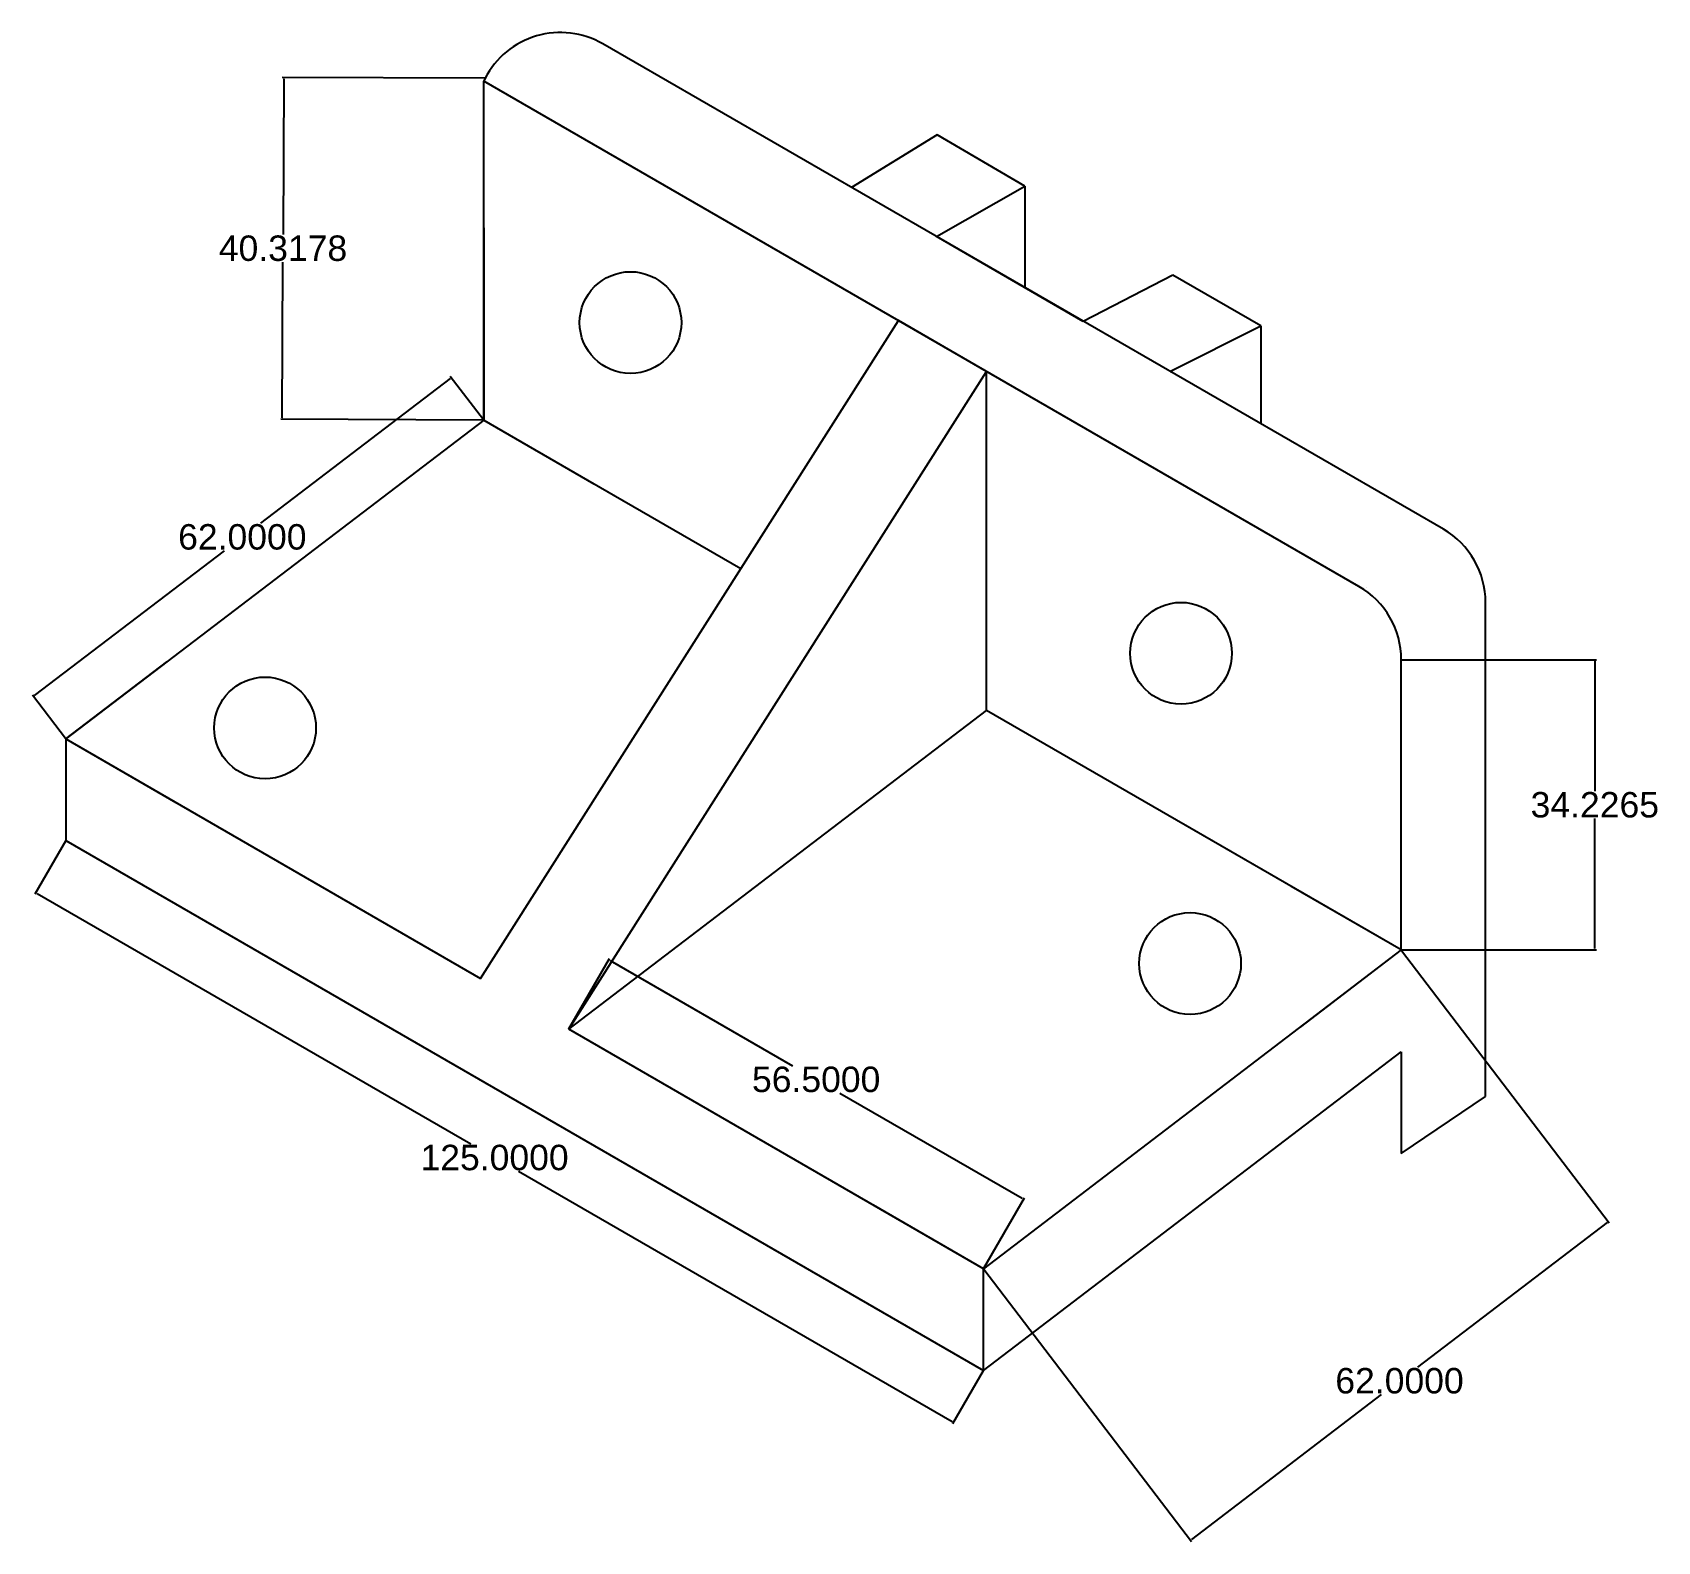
# Model space of a CAD drawing. Header units: inches. Extents: x -2 to 189, y 45 to 223.
import ezdxf

# ---------------------------------------------------------------- set-up
doc = ezdxf.new("R2010")
doc.units = ezdxf.units.IN
doc.header["$MEASUREMENT"] = 0
doc.styles.get("Standard").update_dxf_attribs({"font": 'arial.ttf'})
doc.dimstyles.get("Standard").update_dxf_attribs({"dimtxt": 3, "dimasz": 0.18, "dimexe": 0.18, "dimexo": 0.0625, "dimgap": 0.09, "dimtad": 0, "dimtih": 1, "dimtoh": 1, "dimdec": 4, "dimzin": 0, "dimdsep": 46, "dimtxsty": 'Standard', "dimcen": 0.09, "dimadec": 0, "dimazin": 0, "dimtfac": 1, "dimtdec": 4, "dimtofl": 0, "dimtmove": 0, "dimatfit": 3, "dimfxl": 1, "dimtolj": 1, "dimtzin": 0, "dimarcsym": 0})

# ---------------------------------------------------------------- blocks, each defined once
blk = doc.blocks.new('*D2')
at = {"color": 0, "lineweight": -2, "transparency": 16777216}
for p, q in [((60.83, 105.76), (65.62, 114.06)), ((65.68, 113.81), (87.18, 101.4)), ((114.3, 85.74), (92.8, 98.15)), ((109.76, 77.51), (114.55, 85.81))]:
    blk.add_line(p, q, dxfattribs=at)
at = {"color": 0, "transparency": 16777216}
for points in [[(65.7, 113.84), (65.67, 113.79), (65.53, 113.9)], [(114.32, 85.77), (114.29, 85.72), (114.46, 85.65)]]:
    blk.add_solid(points, dxfattribs=at)
at = {"layer": 'Defpoints', "color": 0, "transparency": 16777216}
for p in [(60.8, 105.71), (114.46, 85.65), (109.73, 77.46)]:
    blk.add_point(p, dxfattribs=at)
at = {"color": 0, "transparency": 16777216, "insert": (89.99, 99.78), "char_height": 3, "attachment_point": 5}
blk.add_mtext('\\A1;56.5000', dxfattribs=at)
blk = doc.blocks.new('*D3')
at = {"color": 0, "lineweight": -2, "transparency": 16777216}
for p, q in [((1.44, 127.9), (-2.17, 121.65)), ((-1.92, 121.72), (49.24, 92.18)), ((106.02, 59.4), (54.86, 88.94)), ((109.69, 65.4), (106.09, 59.15))]:
    blk.add_line(p, q, dxfattribs=at)
at = {"color": 0, "transparency": 16777216}
for points in [[(-1.91, 121.75), (-1.94, 121.69), (-2.08, 121.81)], [(106.04, 59.43), (106.01, 59.37), (106.18, 59.31)]]:
    blk.add_solid(points, dxfattribs=at)
at = {"layer": 'Defpoints', "color": 0, "transparency": 16777216}
for p in [(1.47, 127.96), (109.73, 65.46), (106.18, 59.31)]:
    blk.add_point(p, dxfattribs=at)
at = {"color": 0, "transparency": 16777216, "insert": (52.05, 90.56), "char_height": 3, "attachment_point": 5}
blk.add_mtext('\\A1;125.0000', dxfattribs=at)
blk = doc.blocks.new('*D5')
at = {"color": 0, "lineweight": -2, "transparency": 16777216}
for p, q in [((159.06, 115.01), (183.56, 82.89)), ((183.31, 82.92), (160.93, 65.85)), ((109.76, 77.41), (134.27, 45.29)), ((134.3, 45.54), (156.68, 62.61))]:
    blk.add_line(p, q, dxfattribs=at)
at = {"color": 0, "transparency": 16777216}
for points in [[(183.29, 82.95), (183.33, 82.9), (183.45, 83.03)], [(134.28, 45.56), (134.32, 45.51), (134.16, 45.43)]]:
    blk.add_solid(points, dxfattribs=at)
at = {"layer": 'Defpoints', "color": 0, "transparency": 16777216}
for p in [(159.02, 115.06), (183.45, 83.03), (109.73, 77.46)]:
    blk.add_point(p, dxfattribs=at)
at = {"color": 0, "transparency": 16777216, "insert": (158.81, 64.23), "char_height": 3, "attachment_point": 5}
blk.add_mtext('\\A1;62.0000', dxfattribs=at)
blk = doc.blocks.new('*D8')
at = {"color": 0, "lineweight": -2, "transparency": 16777216}
for p, q in [((159.08, 149.29), (182.03, 149.29)), ((181.85, 149.11), (181.85, 133.8)), ((181.85, 115.24), (181.85, 130.55)), ((159.08, 115.06), (182.03, 115.06))]:
    blk.add_line(p, q, dxfattribs=at)
at = {"color": 0, "transparency": 16777216}
for points in [[(181.82, 149.11), (181.88, 149.11), (181.85, 149.29)], [(181.82, 115.24), (181.88, 115.24), (181.85, 115.06)]]:
    blk.add_solid(points, dxfattribs=at)
at = {"layer": 'Defpoints', "color": 0, "transparency": 16777216}
for p in [(159.02, 149.29), (159.02, 115.06), (181.85, 115.06)]:
    blk.add_point(p, dxfattribs=at)
at = {"color": 0, "transparency": 16777216, "insert": (181.85, 132.17), "char_height": 3, "attachment_point": 5}
blk.add_mtext('\\A1;34.2265', dxfattribs=at)
blk = doc.blocks.new('*D9')
at = {"color": 0, "lineweight": -2, "transparency": 16777216}
for p, q in [((46.8, 182.47), (24.42, 165.4)), ((50.73, 177.61), (46.83, 182.72)), ((-2.21, 145.08), (20.17, 162.15)), ((1.43, 140.01), (-2.46, 145.11))]:
    blk.add_line(p, q, dxfattribs=at)
at = {"color": 0, "transparency": 16777216}
for points in [[(46.78, 182.49), (46.81, 182.44), (46.94, 182.58)], [(-2.23, 145.1), (-2.19, 145.06), (-2.35, 144.97)]]:
    blk.add_solid(points, dxfattribs=at)
at = {"layer": 'Defpoints', "color": 0, "transparency": 16777216}
for p in [(46.94, 182.58), (50.77, 177.56), (1.47, 139.96)]:
    blk.add_point(p, dxfattribs=at)
at = {"color": 0, "transparency": 16777216, "insert": (22.29, 163.77), "char_height": 3, "attachment_point": 5}
blk.add_mtext('\\A1;62.0000', dxfattribs=at)
blk = doc.blocks.new('*D10')
at = {"color": 0, "lineweight": -2, "transparency": 16777216}
for p, q in [((50.87, 217.88), (26.99, 217.98)), ((27.17, 217.8), (27.1, 199.44)), ((27.01, 177.84), (27.08, 196.19)), ((50.7, 177.56), (26.83, 177.66))]:
    blk.add_line(p, q, dxfattribs=at)
at = {"color": 0, "transparency": 16777216}
for points in [[(27.14, 217.8), (27.2, 217.79), (27.17, 217.98)], [(26.98, 177.84), (27.04, 177.84), (27.01, 177.66)]]:
    blk.add_solid(points, dxfattribs=at)
at = {"layer": 'Defpoints', "color": 0, "transparency": 16777216}
for p in [(50.93, 217.88), (27.01, 177.66), (50.77, 177.56)]:
    blk.add_point(p, dxfattribs=at)
at = {"color": 0, "transparency": 16777216, "insert": (27.09, 197.82), "char_height": 3, "attachment_point": 5}
blk.add_mtext('\\A1;40.3178', dxfattribs=at)

msp = doc.modelspace()

# ---------------------------------------------------------------- linework, layer by layer
for p, q in [((163.99545, 164.68126), (64.81276, 221.94442)), ((50.93053, 217.87829), (50.76635, 217.56086)), ((50.76635, 177.56086), (50.76635, 217.56086)), ((154.01952, 157.94762), (50.76635, 217.56086)), ((104.2559, 211.20147), (94.14143, 205.0115)), ((114.61585, 205.14578), (104.2559, 211.20147)), ((104.18517, 199.21275), (114.61585, 205.14578)), ((114.61585, 205.14578), (114.61585, 193.19059)), ((50.76635, 200.24036), (50.76635, 177.56086)), ((50.76635, 177.56086), (50.76635, 197.56086)), ((121.50568, 189.21275), (104.18517, 199.21275)), ((132.07044, 194.67427), (121.50568, 189.21275)), ((142.46274, 188.67427), (132.07044, 194.67427)), ((50.40321, 111.70577), (99.69678, 189.31086)), ((110.08909, 183.31086), (99.69678, 189.31086)), ((131.72804, 183.31086), (142.46274, 188.67427)), ((142.46274, 188.67427), (142.46274, 177.11318)), ((60.79551, 105.70577), (110.08909, 183.31086)), ((110.08909, 143.31086), (110.08909, 183.31086)), ((50.76635, 177.56086), (1.47277, 139.95577)), ((50.76635, 177.56086), (81.10679, 160.0438)), ((50.76635, 177.56086), (68.08686, 167.56086)), ((50.76635, 177.56086), (63.75673, 170.06086)), ((154.92597, 157.8365), (154.92597, 157.8365)), ((168.95712, 97.78725), (168.95712, 156.04325)), ((1.47277, 139.95577), (13.39864, 149.05378)), ((1.47277, 139.95577), (13.39864, 149.05378)), ((159.01952, 115.06086), (159.01952, 149.28736)), ((60.79551, 105.70577), (110.08909, 143.31086)), ((159.01952, 115.06086), (110.08909, 143.31086)), ((1.47277, 139.95577), (1.47277, 127.95577)), ((1.47277, 139.95577), (50.40321, 111.70577)), ((1.47277, 139.95577), (1.47277, 127.95577)), ((1.47277, 139.95577), (14.46315, 132.45577)), ((1.47277, 139.95577), (14.46315, 132.45577)), ((159.01952, 115.06086), (133.03876, 130.06086)), ((1.47277, 127.95577), (109.72595, 65.45577)), ((159.01952, 115.06086), (146.02914, 122.56086)), ((159.01952, 115.06086), (146.02914, 122.56086)), ((159.01952, 115.06086), (109.72595, 77.45577)), ((159.01952, 115.06086), (147.09366, 105.96286)), ((109.72595, 77.45577), (60.79551, 105.70577)), ((109.72595, 65.45577), (159.01952, 103.06086)), ((159.01952, 103.06086), (159.01952, 91.06086)), ((159.01952, 91.06086), (168.95712, 97.78725)), ((109.72595, 77.45577), (96.73557, 84.95577)), ((109.72595, 65.45577), (109.72595, 77.45577))]:
    msp.add_line(p, q)
for centre in [(68.08686, 189.06635), (133.03876, 150.06086), (24.97752, 141.25413), (134.10328, 113.46286)]:
    msp.add_circle(centre, 6)
for centre, start, end in [((59.81276, 213.28416), 60, 152.650777), ((158.95712, 156.04325), 0, 59.746052), ((149.01952, 149.28736), 0, 60)]:
    msp.add_arc(centre, 10, start, end)

# ---------------------------------------------------------------- dimensions: what is measured, and where the dimension line sits
for p1, p2, distance, picture, middle in [((50.93053, 217.87829), (50.76635, 177.56086), -23.75781, '*D10', (27.09083, 197.81632)), ((1.47277, 139.95577), (50.76635, 177.56086), 6.3088, '*D9', (22.29306, 163.77418)), ((1.47277, 127.95577), (109.72595, 65.45577), -7.09752, '*D3', (52.0506, 90.55914)), ((109.72595, 77.45577), (159.01952, 115.06086), -40.28295, '*D5', (158.80571, 64.23104)), ((60.79551, 105.70577), (109.72595, 77.45577), 9.46349, '*D2', (89.99247, 99.77639))]:
    dim = msp.add_aligned_dim(p1=p1, p2=p2, distance=distance, dimstyle='Standard')
    dim.commit()
    dim.dimension.update_dxf_attribs({"geometry": picture, "text_midpoint": middle})
dim = msp.add_linear_dim(base=(181.84818, 115.06086), p1=(159.01952, 149.28736), p2=(159.01952, 115.06086), angle=90, dimstyle='Standard')
dim.commit()
dim.dimension.update_dxf_attribs({"geometry": '*D8', "text_midpoint": (181.84818, 132.17411)})

doc.saveas('drawing.dxf')
